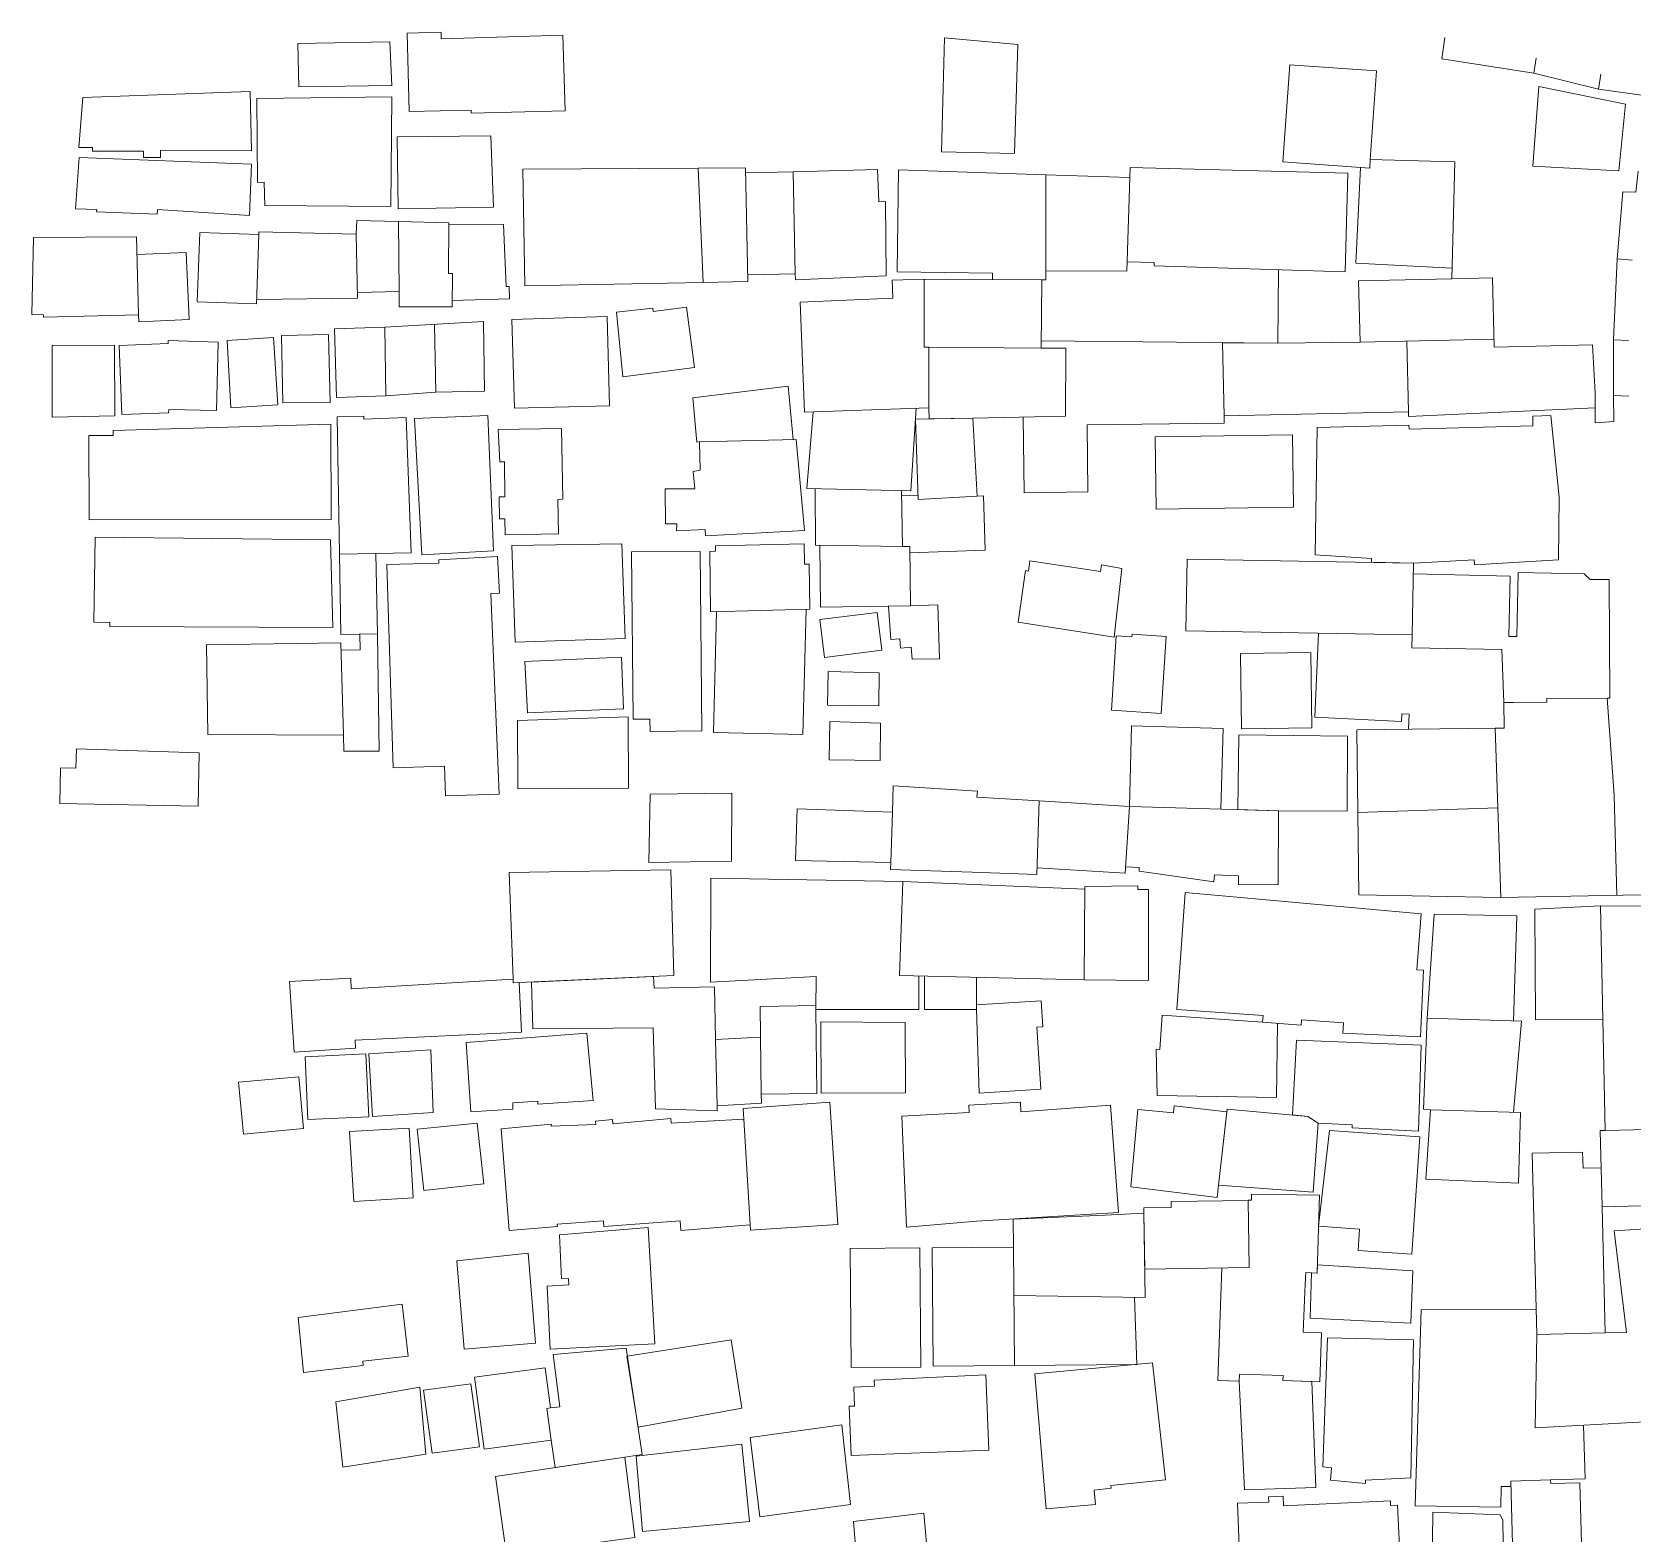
# Model space of a CAD drawing. Header units: metres. Extents: x 359101 to 360669, y 7352318 to 7353133.
# Drawn here: x 359101.2 to 359206.9, y 7352617 to 7352716.1 of the extents above; entities that cross this region are included whole.
import ezdxf

# ---------------------------------------------------------------- set-up
doc = ezdxf.new("R2010")
doc.units = ezdxf.units.M
doc.header["$LTSCALE"] = 2.5
doc.layers.add('AVT-LT-URB-DIVISA TERRENO OU AL PREDIAL', color=251, linetype='Continuous', lineweight=13, true_color=0x5c5c5c)

msp = doc.modelspace()

# ---------------------------------------------------------------- linework, layer by layer
at = {"layer": 'AVT-LT-URB-DIVISA TERRENO OU AL PREDIAL'}
for p, q in [((359204.84, 7352638.57), (359204.71, 7352643.6)), ((359213.86, 7352638.8), (359204.84, 7352638.57))]:
    msp.add_line(p, q, dxfattribs=at)
at = {"layer": 'AVT-LT-URB-DIVISA TERRENO OU AL PREDIAL', "ltscale": 3, "flags": 128}
for points in [[(359126, 7352716.02), (359126.12, 7352710.85), (359130.21, 7352710.94), (359130.21, 7352710.74), (359136.43, 7352710.89), (359136.28, 7352715.88), (359129.74, 7352715.68), (359128.25, 7352715.64), (359128.23, 7352716.09), (359126, 7352716.02)], [(359161.26, 7352708.19), (359161.45, 7352715.7), (359166.3, 7352715.27), (359166.07, 7352708.08), (359161.26, 7352708.19)], [(359124.98, 7352712.56), (359124.86, 7352715.45), (359118.79, 7352715.34), (359118.84, 7352712.47), (359124.98, 7352712.56)], [(359104.33, 7352708.46), (359104.6, 7352711.78), (359115.64, 7352712.16), (359115.73, 7352708.25), (359109.73, 7352708.29), (359109.72, 7352707.8), (359108.61, 7352707.8), (359108.61, 7352708.22), (359105.23, 7352708.22), (359105.23, 7352708.46), (359104.33, 7352708.46)], [(359116.6, 7352704.64), (359116.57, 7352706.18), (359116.13, 7352706.17), (359116.08, 7352711.7), (359124.99, 7352711.81), (359124.92, 7352704.57), (359116.6, 7352704.64)], [(359125.41, 7352704.43), (359125.33, 7352709.18), (359131.52, 7352709.23), (359131.69, 7352704.54), (359125.41, 7352704.43)], [(359104.35, 7352707.81), (359104.11, 7352704.43), (359105.51, 7352704.37), (359105.5, 7352704.23), (359109.5, 7352704.07), (359109.52, 7352704.37), (359115.6, 7352703.98), (359115.72, 7352707.36), (359104.35, 7352707.81)], [(359133.63, 7352707.05), (359133.77, 7352699.35), (359145.53, 7352699.57), (359145.2, 7352707.11), (359133.63, 7352707.05)], [(359145.53, 7352699.57), (359148.47, 7352699.62), (359148.33, 7352707.13), (359145.2, 7352707.11)], [(359173.69, 7352706.49), (359173.71, 7352707.15), (359188.07, 7352706.77), (359187.89, 7352700.26), (359175.28, 7352700.65), (359175.28, 7352700.87), (359173.51, 7352700.92)], [(359148.33, 7352706.8), (359151.46, 7352706.87), (359151.61, 7352700.13), (359148.46, 7352700.07)], [(359151.61, 7352700.13), (359151.62, 7352699.73), (359157.6, 7352700.01), (359157.55, 7352704.91), (359157.13, 7352704.89), (359157.04, 7352707.01), (359151.46, 7352706.87)], [(359158.42, 7352706.99), (359158.34, 7352700.26), (359164.62, 7352700.18), (359164.62, 7352699.76), (359167.87, 7352699.74), (359168.13, 7352699.74), (359168.15, 7352706.67), (359158.42, 7352706.99)], [(359168.15, 7352706.67), (359173.69, 7352706.49), (359173.49, 7352700.31), (359168.13, 7352700.32)], [(359116.21, 7352702.72), (359116.22, 7352702.9), (359122.64, 7352702.74), (359122.73, 7352698.52), (359116.06, 7352698.44)], [(359122.64, 7352702.74), (359122.67, 7352703.65), (359125.42, 7352703.58), (359125.47, 7352698.96), (359122.72, 7352698.91)], [(359125.42, 7352703.58), (359128.74, 7352703.5), (359128.72, 7352700.16), (359128.98, 7352700.16), (359128.97, 7352697.95), (359125.48, 7352697.96), (359125.47, 7352698.96)], [(359128.97, 7352698.37), (359132.75, 7352698.48), (359132.73, 7352699.29), (359132.53, 7352699.29), (359132.36, 7352703.39), (359128.74, 7352703.41)], [(359101.34, 7352702.54), (359101.24, 7352697.44), (359101.99, 7352697.43), (359101.99, 7352697.27), (359108.27, 7352697.42), (359108.14, 7352702.57), (359101.34, 7352702.54)], [(359112.31, 7352702.85), (359112.15, 7352698.28), (359116.05, 7352698.15), (359116.21, 7352702.72), (359112.31, 7352702.85)], [(359108.17, 7352701.4), (359111.42, 7352701.54), (359111.62, 7352697.11), (359108.29, 7352696.96), (359108.27, 7352697.42)], [(359152.22, 7352691.01), (359151.93, 7352698.27), (359158.05, 7352698.52), (359158.01, 7352699.71), (359160.11, 7352699.79), (359160.11, 7352695.3), (359160.43, 7352695.3), (359160.42, 7352691.3), (359152.22, 7352691.01)], [(359160.11, 7352699.79), (359167.87, 7352699.74), (359167.84, 7352695.22), (359160.43, 7352695.3)], [(359167.85, 7352695.71), (359183.45, 7352695.55), (359183.5, 7352700.4)], [(359142.2, 7352697.87), (359139.82, 7352697.61), (359140.22, 7352693.33), (359144.96, 7352693.95), (359144.44, 7352697.94), (359142.23, 7352697.65), (359142.2, 7352697.87)], [(359121.33, 7352691.97), (359121.2, 7352696.51), (359124.52, 7352696.61), (359131.03, 7352696.99), (359131.1, 7352692.38), (359127.89, 7352692.33), (359124.58, 7352692.08), (359121.33, 7352691.97)], [(359124.52, 7352696.61), (359124.58, 7352692.08)], [(359127.79, 7352696.8), (359127.89, 7352692.33)], [(359132.91, 7352697.11), (359133.07, 7352691.26), (359139.35, 7352691.43), (359139.19, 7352697.31), (359132.91, 7352697.11)], [(359107.17, 7352690.86), (359107, 7352695.41), (359110.23, 7352695.53), (359110.22, 7352695.74), (359113.53, 7352695.62), (359113.42, 7352691.11), (359110.26, 7352691.19), (359110.25, 7352690.97), (359107.17, 7352690.86)], [(359114.36, 7352691.28), (359114.13, 7352695.73), (359117.17, 7352695.93), (359117.46, 7352691.48), (359114.36, 7352691.28)], [(359117.8, 7352691.62), (359117.71, 7352696.06), (359120.81, 7352696.13), (359120.91, 7352691.64), (359117.8, 7352691.62)], [(359102.58, 7352690.68), (359102.57, 7352695.41), (359106.68, 7352695.43), (359106.7, 7352690.77), (359102.58, 7352690.68)], [(359160.42, 7352691.3), (359160.44, 7352690.56), (359163.33, 7352690.61), (359169.43, 7352690.74), (359169.45, 7352695.22), (359167.84, 7352695.23)], [(359145.28, 7352689.04), (359145.11, 7352689.03), (359144.85, 7352691.95), (359151.13, 7352692.73), (359151.47, 7352689.19)], [(359152.78, 7352691.03), (359152.38, 7352685.97), (359159.23, 7352685.81), (359159.59, 7352691.27)], [(359120.97, 7352690.22), (359120.98, 7352683.92), (359105.01, 7352683.89), (359105, 7352689.46), (359106.59, 7352689.46), (359106.59, 7352689.8), (359120.97, 7352690.22)], [(359121.38, 7352690.7), (359121.53, 7352681.64), (359126.27, 7352681.72), (359125.94, 7352690.65), (359123.14, 7352690.55), (359123.14, 7352690.73), (359121.38, 7352690.7)], [(359131.31, 7352690.79), (359126.49, 7352690.58), (359126.97, 7352681.6), (359131.7, 7352681.85), (359131.31, 7352690.79)], [(359159.54, 7352690.54), (359163.33, 7352690.61), (359163.61, 7352685.46), (359159.72, 7352685.25), (359159.54, 7352690.54)], [(359166.65, 7352690.68), (359166.72, 7352685.69), (359170.91, 7352685.74), (359170.86, 7352690.16), (359179.91, 7352690.28), (359179.9, 7352690.76)], [(359185.91, 7352681.59), (359186.04, 7352690), (359192.1, 7352690.15), (359192.11, 7352689.89), (359200.28, 7352690.1), (359200.27, 7352690.75), (359201.46, 7352690.78), (359202.02, 7352685.39), (359201.96, 7352681.25), (359196.42, 7352680.93), (359196.4, 7352681.26), (359192.4, 7352681.05), (359189.63, 7352681.1), (359189.64, 7352681.35), (359185.91, 7352681.59)], [(359132, 7352689.85), (359136.18, 7352689.92), (359136.26, 7352685.26), (359135.95, 7352685.25), (359135.98, 7352682.98), (359132.46, 7352682.92), (359132.44, 7352683.97), (359132.09, 7352683.96), (359132.06, 7352685.41), (359132.45, 7352685.42), (359132.41, 7352687.73), (359132.11, 7352687.72), (359132, 7352689.85)], [(359144.99, 7352685.95), (359143.03, 7352685.94), (359143.05, 7352683.63), (359143.79, 7352683.64), (359143.78, 7352683.18), (359145.67, 7352683.26), (359145.69, 7352682.84), (359152.21, 7352683.19), (359151.66, 7352689.19), (359145.28, 7352689.04), (359145.33, 7352687.18), (359144.86, 7352687.09), (359144.99, 7352685.95)], [(359184.42, 7352689.5), (359175.35, 7352689.37), (359175.41, 7352684.6), (359184.49, 7352684.73), (359184.42, 7352689.5)], [(359152.91, 7352685.96), (359152.94, 7352682.23), (359158.68, 7352682.15), (359158.61, 7352685.83)], [(359158.62, 7352685.48), (359159.71, 7352685.52)], [(359159.17, 7352681.73), (359164.14, 7352681.89), (359164.02, 7352685.48), (359163.61, 7352685.46)], [(359105.4, 7352682.75), (359120.94, 7352682.57), (359121.09, 7352676.8), (359106.38, 7352676.85), (359106.38, 7352677.13), (359105.33, 7352677.14), (359105.4, 7352682.75)], [(359132.91, 7352682.21), (359133.13, 7352675.83), (359140.38, 7352676.07), (359140.17, 7352682.31), (359132.91, 7352682.21)], [(359140.79, 7352681.78), (359145.34, 7352681.81), (359145.45, 7352669.98), (359142.03, 7352669.94), (359142.02, 7352670.75), (359140.91, 7352670.74), (359140.79, 7352681.78)], [(359146.01, 7352677.82), (359145.96, 7352681.82), (359146.34, 7352681.83), (359146.34, 7352682.18), (359152.19, 7352682.32), (359152.22, 7352680.97), (359152.52, 7352680.97), (359152.57, 7352678.01), (359146.01, 7352677.82)], [(359153.23, 7352682.23), (359153.28, 7352678.14), (359159.22, 7352678.22), (359159.17, 7352682.15), (359158.68, 7352682.15)], [(359121.53, 7352681.64), (359121.62, 7352676.34), (359124.03, 7352676.38), (359123.94, 7352681.68)], [(359131.95, 7352681.49), (359128.08, 7352681.25), (359128.09, 7352681.03), (359124.66, 7352680.95), (359125.08, 7352667.54), (359128.46, 7352667.64), (359128.52, 7352665.69), (359132.06, 7352665.8), (359131.51, 7352679.03), (359132.08, 7352679.05), (359131.95, 7352681.49)], [(359166.8, 7352680.55), (359166.31, 7352677.14), (359172.64, 7352676.16), (359173.15, 7352680.69), (359171.81, 7352680.94), (359171.74, 7352680.5), (359167.09, 7352681.2), (359166.99, 7352680.52), (359166.8, 7352680.55)], [(359192.25, 7352681.05), (359177.46, 7352681.31), (359177.38, 7352676.58), (359192.32, 7352676.32), (359192.4, 7352681.05)], [(359192.39, 7352680.34), (359198.79, 7352680.19), (359198.69, 7352676.2), (359199.21, 7352676.19), (359199.31, 7352680.43), (359203.66, 7352680.33), (359204.06, 7352679.97), (359205.31, 7352679.97), (359205.36, 7352672.14), (359205.19, 7352672.13)], [(359146.4, 7352677.83), (359146.21, 7352669.87), (359152.1, 7352669.73), (359152.33, 7352678)], [(359153.22, 7352677.33), (359153.54, 7352674.81), (359157.32, 7352675.29), (359157, 7352677.79), (359153.22, 7352677.33)], [(359157.75, 7352678.2), (359157.92, 7352676.01), (359158.51, 7352676.05), (359158.56, 7352675.43), (359159.26, 7352675.49), (359159.32, 7352674.71), (359161.13, 7352674.73), (359161.01, 7352678.28), (359159.22, 7352678.22)], [(359112.76, 7352675.67), (359112.85, 7352669.73), (359121.8, 7352669.7), (359121.63, 7352675.79), (359112.76, 7352675.65)], [(359121.65, 7352675.29), (359122.9, 7352675.32), (359122.87, 7352676.36), (359124.03, 7352676.38), (359124.11, 7352671.69), (359124.16, 7352668.64), (359121.82, 7352668.63), (359121.8, 7352669.7)], [(359172.77, 7352676.24), (359172.47, 7352671.34), (359175.76, 7352671.13), (359176.08, 7352676.21), (359173.83, 7352676.35), (359173.82, 7352676.17), (359172.77, 7352676.24)], [(359186.14, 7352676.43), (359185.88, 7352670.88), (359191.6, 7352670.6), (359191.63, 7352671.09), (359192.11, 7352671.07), (359192.07, 7352670.08)], [(359192.32, 7352676.32), (359192.3, 7352675.45), (359198.24, 7352675.35), (359198.37, 7352671.84)], [(359133.77, 7352674.56), (359140.14, 7352674.83), (359140.28, 7352671.43), (359133.94, 7352671.16), (359133.77, 7352674.56)], [(359180.98, 7352675.06), (359181.05, 7352670.11), (359185.7, 7352670.17), (359185.63, 7352675.14), (359180.98, 7352675.08)], [(359153.78, 7352673.9), (359153.74, 7352671.68), (359157.11, 7352671.63), (359157.15, 7352673.81), (359153.78, 7352673.9)], [(359205.82, 7352659.12), (359205.64, 7352665.72), (359205.19, 7352672.13), (359201.2, 7352672.11), (359201.2, 7352671.86), (359199, 7352671.85), (359198.37, 7352671.84), (359198.38, 7352670.15), (359197.8, 7352670.15)], [(359133.27, 7352670.66), (359133.3, 7352666.15), (359140.61, 7352666.19), (359140.58, 7352670.91), (359133.27, 7352670.66)], [(359153.89, 7352670.59), (359153.85, 7352668.07), (359157.2, 7352668.02), (359157.23, 7352670.49), (359153.89, 7352670.59)], [(359173.65, 7352664.99), (359173.8, 7352670.3), (359179.84, 7352670.12), (359179.68, 7352664.81)], [(359188.66, 7352670.03), (359188.79, 7352659.16), (359198.16, 7352658.97), (359197.8, 7352670.15), (359188.66, 7352670.04)], [(359180.88, 7352669.7), (359180.82, 7352664.78), (359183.49, 7352664.7), (359188.02, 7352664.68), (359188.05, 7352669.63), (359180.88, 7352669.72)], [(359103.13, 7352667.54), (359103.08, 7352665.18), (359112.21, 7352665), (359112.28, 7352668.52), (359104.18, 7352668.79), (359104.13, 7352667.51), (359103.13, 7352667.54)], [(359157.91, 7352661.29), (359157.89, 7352660.82), (359163.27, 7352660.64), (359167.55, 7352660.5), (359167.71, 7352665.35), (359163.59, 7352665.6), (359163.62, 7352666), (359158.07, 7352666.34), (359158.02, 7352664.61)], [(359142.03, 7352665.79), (359141.95, 7352661.29), (359147.39, 7352661.38), (359147.41, 7352665.87), (359142.03, 7352665.79)], [(359167.71, 7352665.35), (359173.65, 7352664.99), (359173.38, 7352660.59), (359167.57, 7352660.94)], [(359173.41, 7352660.99), (359174.3, 7352660.95), (359174.29, 7352660.71), (359179.22, 7352660.01), (359179.28, 7352660.47), (359180.86, 7352660.4), (359180.86, 7352659.83), (359183.47, 7352659.81), (359183.49, 7352664.7), (359173.65, 7352664.99)], [(359188.72, 7352664.59), (359197.97, 7352664.89)], [(359151.62, 7352661.42), (359151.74, 7352664.82), (359158.02, 7352664.61), (359157.91, 7352661.29), (359151.62, 7352661.42)], [(359132.72, 7352660.63), (359132.99, 7352653.59), (359133, 7352653.34), (359133.39, 7352653.36), (359143.59, 7352653.82), (359143.4, 7352660.81), (359132.72, 7352660.63)], [(359158.7, 7352660.03), (359146.03, 7352660.26), (359146.01, 7352653.4), (359152.99, 7352653.76), (359152.96, 7352651.59), (359159.76, 7352651.59), (359159.76, 7352653.81)], [(359170.71, 7352659.53), (359158.7, 7352660.03), (359158.48, 7352653.84), (359170.66, 7352653.55)], [(359170.71, 7352659.7), (359170.66, 7352653.55), (359174.91, 7352653.51), (359174.91, 7352659.5), (359174.22, 7352659.5), (359174.21, 7352659.75), (359170.71, 7352659.7)], [(359177.34, 7352659.31), (359176.79, 7352651.58), (359182.47, 7352651.18), (359182.43, 7352650.74), (359184.98, 7352650.56), (359185, 7352650.91), (359187.78, 7352650.71), (359187.74, 7352650.02), (359192.86, 7352649.79), (359193.06, 7352654.18), (359192.61, 7352654.2), (359192.91, 7352657.89), (359177.34, 7352659.31)], [(359198.16, 7352658.97), (359206.23, 7352659.13), (359215.13, 7352659.2), (359222.57, 7352659.3)], [(359193.3, 7352651.02), (359193.77, 7352657.87), (359199.23, 7352657.76), (359199, 7352650.83)], [(359200.41, 7352658.2), (359200.45, 7352650.91), (359204.89, 7352650.93), (359204.73, 7352658.43), (359200.41, 7352658.2)], [(359204.73, 7352658.43), (359204.89, 7352650.93), (359205.05, 7352643.6), (359208.78, 7352643.69), (359208.56, 7352658.4), (359204.73, 7352658.43)], [(359118.23, 7352653.43), (359118.54, 7352648.76), (359122.59, 7352649.03), (359122.57, 7352649.56), (359133.55, 7352650.08), (359133.39, 7352653.36), (359133, 7352653.34), (359132.99, 7352653.59), (359122.31, 7352652.96), (359122.27, 7352653.65), (359118.23, 7352653.43)], [(359134.2, 7352653.4), (359134.29, 7352650.32), (359142.22, 7352650.38), (359142.39, 7352645.03), (359146.46, 7352644.9), (359146.45, 7352645.24), (359146.35, 7352649.61), (359146.27, 7352653.09), (359142.29, 7352652.99), (359142.26, 7352653.76), (359134.2, 7352653.4)], [(359160.14, 7352653.8), (359160.14, 7352651.59), (359163.56, 7352651.59), (359163.56, 7352653.72)], [(359163.56, 7352651.59), (359163.75, 7352646.06), (359167.81, 7352646.32), (359167.55, 7352650.42), (359167.95, 7352650.45), (359167.84, 7352652.16), (359163.56, 7352651.89)], [(359152.96, 7352651.59), (359153.04, 7352646.05), (359149.36, 7352646), (359149.28, 7352651.78), (359152.96, 7352651.84)], [(359182.43, 7352650.74), (359175.82, 7352651.21), (359175.66, 7352648.94), (359175.42, 7352648.96), (359175.48, 7352645.91), (359183.36, 7352645.77), (359183.43, 7352650.67)], [(359153.3, 7352650.77), (359153.32, 7352646.06), (359158.87, 7352646.09), (359158.85, 7352650.72), (359153.3, 7352650.77)], [(359193.52, 7352644.97), (359193.07, 7352645), (359193.3, 7352651.02), (359199.52, 7352650.81), (359198.99, 7352644.81)], [(359129.9, 7352649.4), (359130.2, 7352644.84), (359132.98, 7352645.02), (359132.96, 7352645.43), (359134.61, 7352645.54), (359134.62, 7352645.34), (359138.27, 7352645.59), (359137.85, 7352650.03), (359129.9, 7352649.4)], [(359149.31, 7352649.77), (359146.35, 7352649.61), (359146.45, 7352645.24), (359149.37, 7352645.41), (359149.36, 7352646)], [(359184.69, 7352649.57), (359184.41, 7352644.63), (359185.43, 7352644.53), (359186.12, 7352644.08), (359188.36, 7352643.97), (359188.35, 7352643.77), (359192.74, 7352643.56), (359192.9, 7352649.23), (359184.69, 7352649.57)], [(359119.26, 7352648.46), (359119.44, 7352644.33), (359123.46, 7352644.51), (359123.26, 7352648.66), (359119.26, 7352648.46)], [(359123.47, 7352648.67), (359123.71, 7352644.52), (359127.72, 7352644.79), (359127.56, 7352648.92), (359123.47, 7352648.67)], [(359114.87, 7352646.79), (359115.19, 7352643.37), (359119.15, 7352643.73), (359118.85, 7352647.14), (359114.87, 7352646.79)], [(359148.21, 7352644.36), (359148.17, 7352645.05), (359153.89, 7352645.48), (359154.42, 7352637.4), (359148.65, 7352637.02), (359148.62, 7352637.37)], [(359158.63, 7352644.54), (359158.95, 7352637.22), (359163.57, 7352637.62), (359172.93, 7352638.2), (359172.41, 7352645.28), (359166.49, 7352644.84), (359166.47, 7352645.47), (359163.06, 7352645.27), (359163.09, 7352644.8), (359158.63, 7352644.54)], [(359180.1, 7352645.01), (359179.53, 7352639.99), (359185.79, 7352639.53), (359186.12, 7352644.08), (359185.43, 7352644.53), (359180.1, 7352645.01)], [(359193.21, 7352640.39), (359193.52, 7352644.97), (359199.46, 7352644.8), (359199.33, 7352640.13), (359193.21, 7352640.39)], [(359122.2, 7352643.54), (359122.47, 7352638.92), (359126.4, 7352639.15), (359126.13, 7352643.75), (359122.2, 7352643.54)], [(359126.65, 7352643.68), (359127.1, 7352639.65), (359131.06, 7352640.09), (359130.62, 7352644.08), (359126.65, 7352643.68)], [(359132.19, 7352643.71), (359132.72, 7352637.01), (359135.91, 7352637.26), (359135.9, 7352637.41), (359138.95, 7352637.65), (359138.98, 7352637.26), (359144.01, 7352637.65), (359144.06, 7352637.01), (359148.62, 7352637.37), (359148.21, 7352644.36), (359143.41, 7352644.08), (359143.39, 7352644.39), (359139.56, 7352644.05), (359139.54, 7352644.32), (359138.42, 7352644.22), (359138.44, 7352643.99), (359135.5, 7352643.88), (359135.49, 7352644.03), (359132.19, 7352643.71)], [(359186.86, 7352643.6), (359192.81, 7352643.19), (359192.28, 7352635.44), (359188.74, 7352635.69), (359188.84, 7352637.1), (359186.13, 7352637.28), (359186.86, 7352643.6)], [(359205.05, 7352643.6), (359204.71, 7352643.6)], [(359204.84, 7352638.57), (359205.05, 7352630.24), (359200.53, 7352630.13), (359200.22, 7352642.1), (359203.56, 7352642.18), (359203.59, 7352641.11), (359204.77, 7352641.14)], [(359174.61, 7352638.14), (359174.61, 7352638.49), (359176.42, 7352638.52), (359176.41, 7352638.91), (359181.49, 7352638.99), (359181.56, 7352634.56), (359174.67, 7352634.45), (359174.61, 7352638.14)], [(359179.75, 7352634.53), (359179.48, 7352627.11), (359180.9, 7352627.05), (359180.92, 7352627.53), (359183.79, 7352627.43), (359183.77, 7352627.11), (359186.21, 7352627.02), (359186.33, 7352630.24), (359185.12, 7352630.29), (359185.25, 7352633.47), (359185.29, 7352634.23), (359186.04, 7352634.19), (359186.19, 7352639.33), (359181.71, 7352639.39), (359181.71, 7352639), (359181.49, 7352639)], [(359166.01, 7352635.9), (359165.99, 7352637.74), (359172.06, 7352638.02), (359174.61, 7352638.14), (359174.7, 7352632.59), (359166.04, 7352632.71)], [(359135.44, 7352629.15), (359135.23, 7352633.34), (359136.66, 7352633.41), (359136.64, 7352633.84), (359136.19, 7352633.82), (359136.05, 7352636.72), (359141.91, 7352637.19), (359142.34, 7352629.53), (359135.44, 7352629.17)], [(359129.27, 7352635), (359129.75, 7352629.18), (359134.46, 7352629.57), (359133.98, 7352635.5), (359129.27, 7352635)], [(359155.3, 7352627.96), (359155.23, 7352635.81), (359159.83, 7352635.85), (359159.9, 7352627.99), (359155.3, 7352627.96)], [(359160.7, 7352628.08), (359160.63, 7352635.85), (359166.01, 7352635.9), (359166.08, 7352628.1), (359160.7, 7352628.05)], [(359185.66, 7352634.21), (359185.58, 7352631.21), (359192.23, 7352630.88), (359192.36, 7352634.34), (359186.06, 7352634.74), (359186.04, 7352634.19), (359185.66, 7352634.21)], [(359118.8, 7352631.27), (359119.15, 7352627.64), (359123.1, 7352628.1), (359123.07, 7352628.37), (359126.07, 7352628.72), (359125.67, 7352632.14), (359118.8, 7352631.27)], [(359173.99, 7352632.6), (359174.15, 7352628.16), (359166.08, 7352628.1)], [(359200.48, 7352631.76), (359192.9, 7352631.78), (359192.52, 7352618.83), (359198.17, 7352618.75), (359198.19, 7352620.1), (359198.83, 7352620.11), (359198.82, 7352620.47), (359201.45, 7352620.54), (359203.72, 7352620.61), (359203.62, 7352624.15)], [(359205.05, 7352630.24), (359206.45, 7352630.28)], [(359135.49, 7352623.17), (359135.76, 7352621.36), (359140.36, 7352622.05), (359141.51, 7352622.22), (359140.44, 7352629.23), (359135.64, 7352628.83), (359136.07, 7352625.37), (359135.46, 7352625.29)], [(359140.52, 7352628.72), (359147.37, 7352629.78), (359148.07, 7352625.27), (359141.23, 7352624.03), (359140.5, 7352628.72)], [(359186.73, 7352629.91), (359192.4, 7352629.78), (359192.22, 7352620.69), (359189.23, 7352620.52), (359189.24, 7352620.31), (359186.92, 7352620.52), (359186.99, 7352621.35), (359186.41, 7352621.41), (359186.73, 7352629.91)], [(359131.08, 7352622.57), (359130.44, 7352627.32), (359135.1, 7352627.95), (359135.46, 7352625.29), (359135.21, 7352625.26), (359135.49, 7352623.17), (359131.08, 7352622.57)], [(359167.41, 7352627.54), (359168.16, 7352618.64), (359171.41, 7352618.92), (359171.33, 7352619.87), (359172.46, 7352619.99), (359172.44, 7352620.17), (359176.04, 7352620.55), (359175.17, 7352628.26), (359167.41, 7352627.54)], [(359164.18, 7352627.47), (359164.37, 7352622.51), (359155.29, 7352622.16), (359155.17, 7352625.41), (359155.52, 7352625.42), (359155.47, 7352626.67), (359156.83, 7352626.72), (359156.81, 7352627.12), (359164.18, 7352627.47)], [(359180.9, 7352627.05), (359181.25, 7352619.88), (359185.96, 7352620.04), (359185.7, 7352627.04), (359183.77, 7352627.11), (359183.79, 7352627.43), (359180.92, 7352627.53), (359180.9, 7352627.05)], [(359148.62, 7352623.34), (359149.26, 7352618.1), (359155.25, 7352618.92), (359154.85, 7352622.54), (359154.67, 7352624.17), (359148.62, 7352623.34)], [(359141.53, 7352617.14), (359141.11, 7352622.11), (359148.07, 7352622.9), (359148.58, 7352617.8), (359141.53, 7352617.14)], [(359131.83, 7352620.78), (359132.55, 7352615.59), (359134.81, 7352615.9), (359141.02, 7352616.75), (359140.36, 7352622.05), (359131.83, 7352620.78)], [(359198.82, 7352620.47), (359198.98, 7352614.64), (359203.52, 7352614.77), (359203.37, 7352620.35), (359201.46, 7352620.3), (359201.45, 7352620.54), (359198.82, 7352620.47)], [(359180.78, 7352619.02), (359180.93, 7352615.63), (359183.98, 7352615.76), (359184.11, 7352613.06), (359191.6, 7352613.39), (359191.34, 7352618.88), (359190.89, 7352618.86), (359190.88, 7352619.17), (359183.82, 7352618.83), (359183.79, 7352619.48), (359182.84, 7352619.43), (359182.85, 7352619.07), (359180.78, 7352619.02)], [(359193.67, 7352618.41), (359193.64, 7352614.69), (359198.17, 7352614.62), (359198.17, 7352614.84), (359198.34, 7352614.83), (359198.29, 7352617.9), (359198.11, 7352618.23), (359193.67, 7352618.41)], [(359155.45, 7352617.81), (359156.02, 7352610.74), (359158.29, 7352611.02), (359158.34, 7352610.63), (359160.74, 7352610.93), (359160.08, 7352618.34), (359155.45, 7352617.81)]]:
    msp.add_lwpolyline(points, dxfattribs=at)
for points, elevation in [([(359200.34, 7352713.38), (359194.28, 7352714.31), (359194.46, 7352715.73)], 2.29), ([(359184.23, 7352713.92), (359183.78, 7352707.52), (359189.51, 7352707.11), (359189.54, 7352707.67)], 2.28), ([(359189.54, 7352707.67), (359189.96, 7352713.52), (359184.23, 7352713.92)], 2.28), ([(359200.34, 7352713.38), (359200.49, 7352714.37)], 2.29), ([(359200.67, 7352712.49), (359206.38, 7352711.34), (359205.95, 7352706.92), (359200.27, 7352707.24), (359200.67, 7352712.49)], 2.24), ([(359218.69, 7352709.7), (359211.6, 7352710.86), (359208.08, 7352711.84), (359204.6, 7352712.32), (359200.34, 7352713.38)], 2.55), ([(359204.6, 7352712.32), (359204.76, 7352713.31)], 2.33), ([(359188.91, 7352707.16), (359188.59, 7352700.83), (359194.96, 7352700.5)], 2.28), ([(359197.72, 7352695.29), (359197.62, 7352699.87), (359194.94, 7352699.81), (359195.13, 7352707.53), (359189.54, 7352707.67)], 2.28), ([(359207.23, 7352706.9), (359207.07, 7352705.53), (359206.21, 7352705.55), (359205.85, 7352701.12), (359205.59, 7352695.78), (359205.6, 7352692.1), (359205.63, 7352690.38), (359204.38, 7352690.3), (359204.38, 7352692.27), (359204.22, 7352695.44), (359197.72, 7352695.29)], 2.28), ([(359205.85, 7352701.12), (359206.84, 7352701.04)], 2), ([(359194.94, 7352699.81), (359188.78, 7352699.67), (359188.88, 7352695.62), (359197.71, 7352695.83)], 2.28), ([(359188.88, 7352695.62), (359183.45, 7352695.55), (359179.79, 7352695.59), (359179.9, 7352690.76), (359192.08, 7352691.02), (359191.97, 7352695.69)], 2.28), ([(359205.59, 7352695.78), (359206.59, 7352695.73)], 1.92), ([(359192.08, 7352691.02), (359192.08, 7352690.71), (359204.38, 7352691.29)], 2.28), ([(359205.6, 7352692.1), (359206.6, 7352692.05)], 1.9), ([(359176.61, 7352645.22), (359180.08, 7352644.83), (359179.53, 7352639.99), (359179.44, 7352639.19), (359173.74, 7352639.89), (359174.22, 7352644.98), (359176.56, 7352644.76), (359176.61, 7352645.22)], 1.8), ([(359206.35, 7352637.03), (359205.65, 7352636.98), (359206.45, 7352630.28)], 2.15), ([(359211.63, 7352626.17), (359207.63, 7352626.09), (359207.67, 7352624.38), (359200.42, 7352623.98), (359200.53, 7352630.13)], 1.78), ([(359130.2, 7352626.89), (359130.76, 7352622.72), (359127.64, 7352622.3), (359127.08, 7352626.47), (359130.2, 7352626.89)], 2.38), ([(359126.83, 7352626.67), (359127.24, 7352622.24), (359121.75, 7352621.38), (359121.28, 7352625.69)], 2.18), ([(359126.83, 7352626.67), (359121.28, 7352625.69)], 2.18)]:
    msp.add_lwpolyline(points, dxfattribs=dict(at, elevation=elevation))
at = {"layer": 'AVT-LT-URB-DIVISA TERRENO OU AL PREDIAL', "flags": 128}
msp.add_lwpolyline([(359208.71, 7352637.18), (359206.35, 7352637.03)], dxfattribs=at)

doc.saveas('drawing.dxf')
